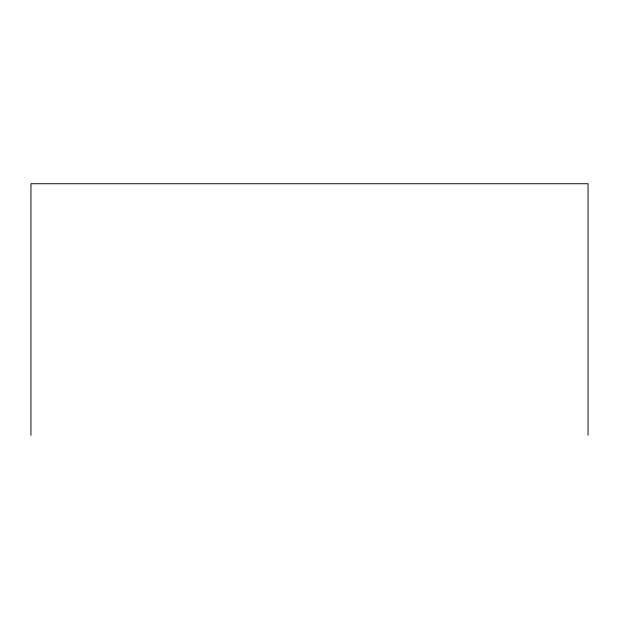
<?xml version="1.0" encoding="UTF-8"?>
<svg xmlns="http://www.w3.org/2000/svg" width="619" height="619" viewBox="0 0 619 619"><rect width="100%" height="100%" fill="white"/><g stroke="black" fill="none" stroke-linecap="round" stroke-linejoin="round"><path stroke-width="0.93" d="M588.05 435.273L588.05 183.727L30.95 183.727L30.95 435.273"/></g></svg>
